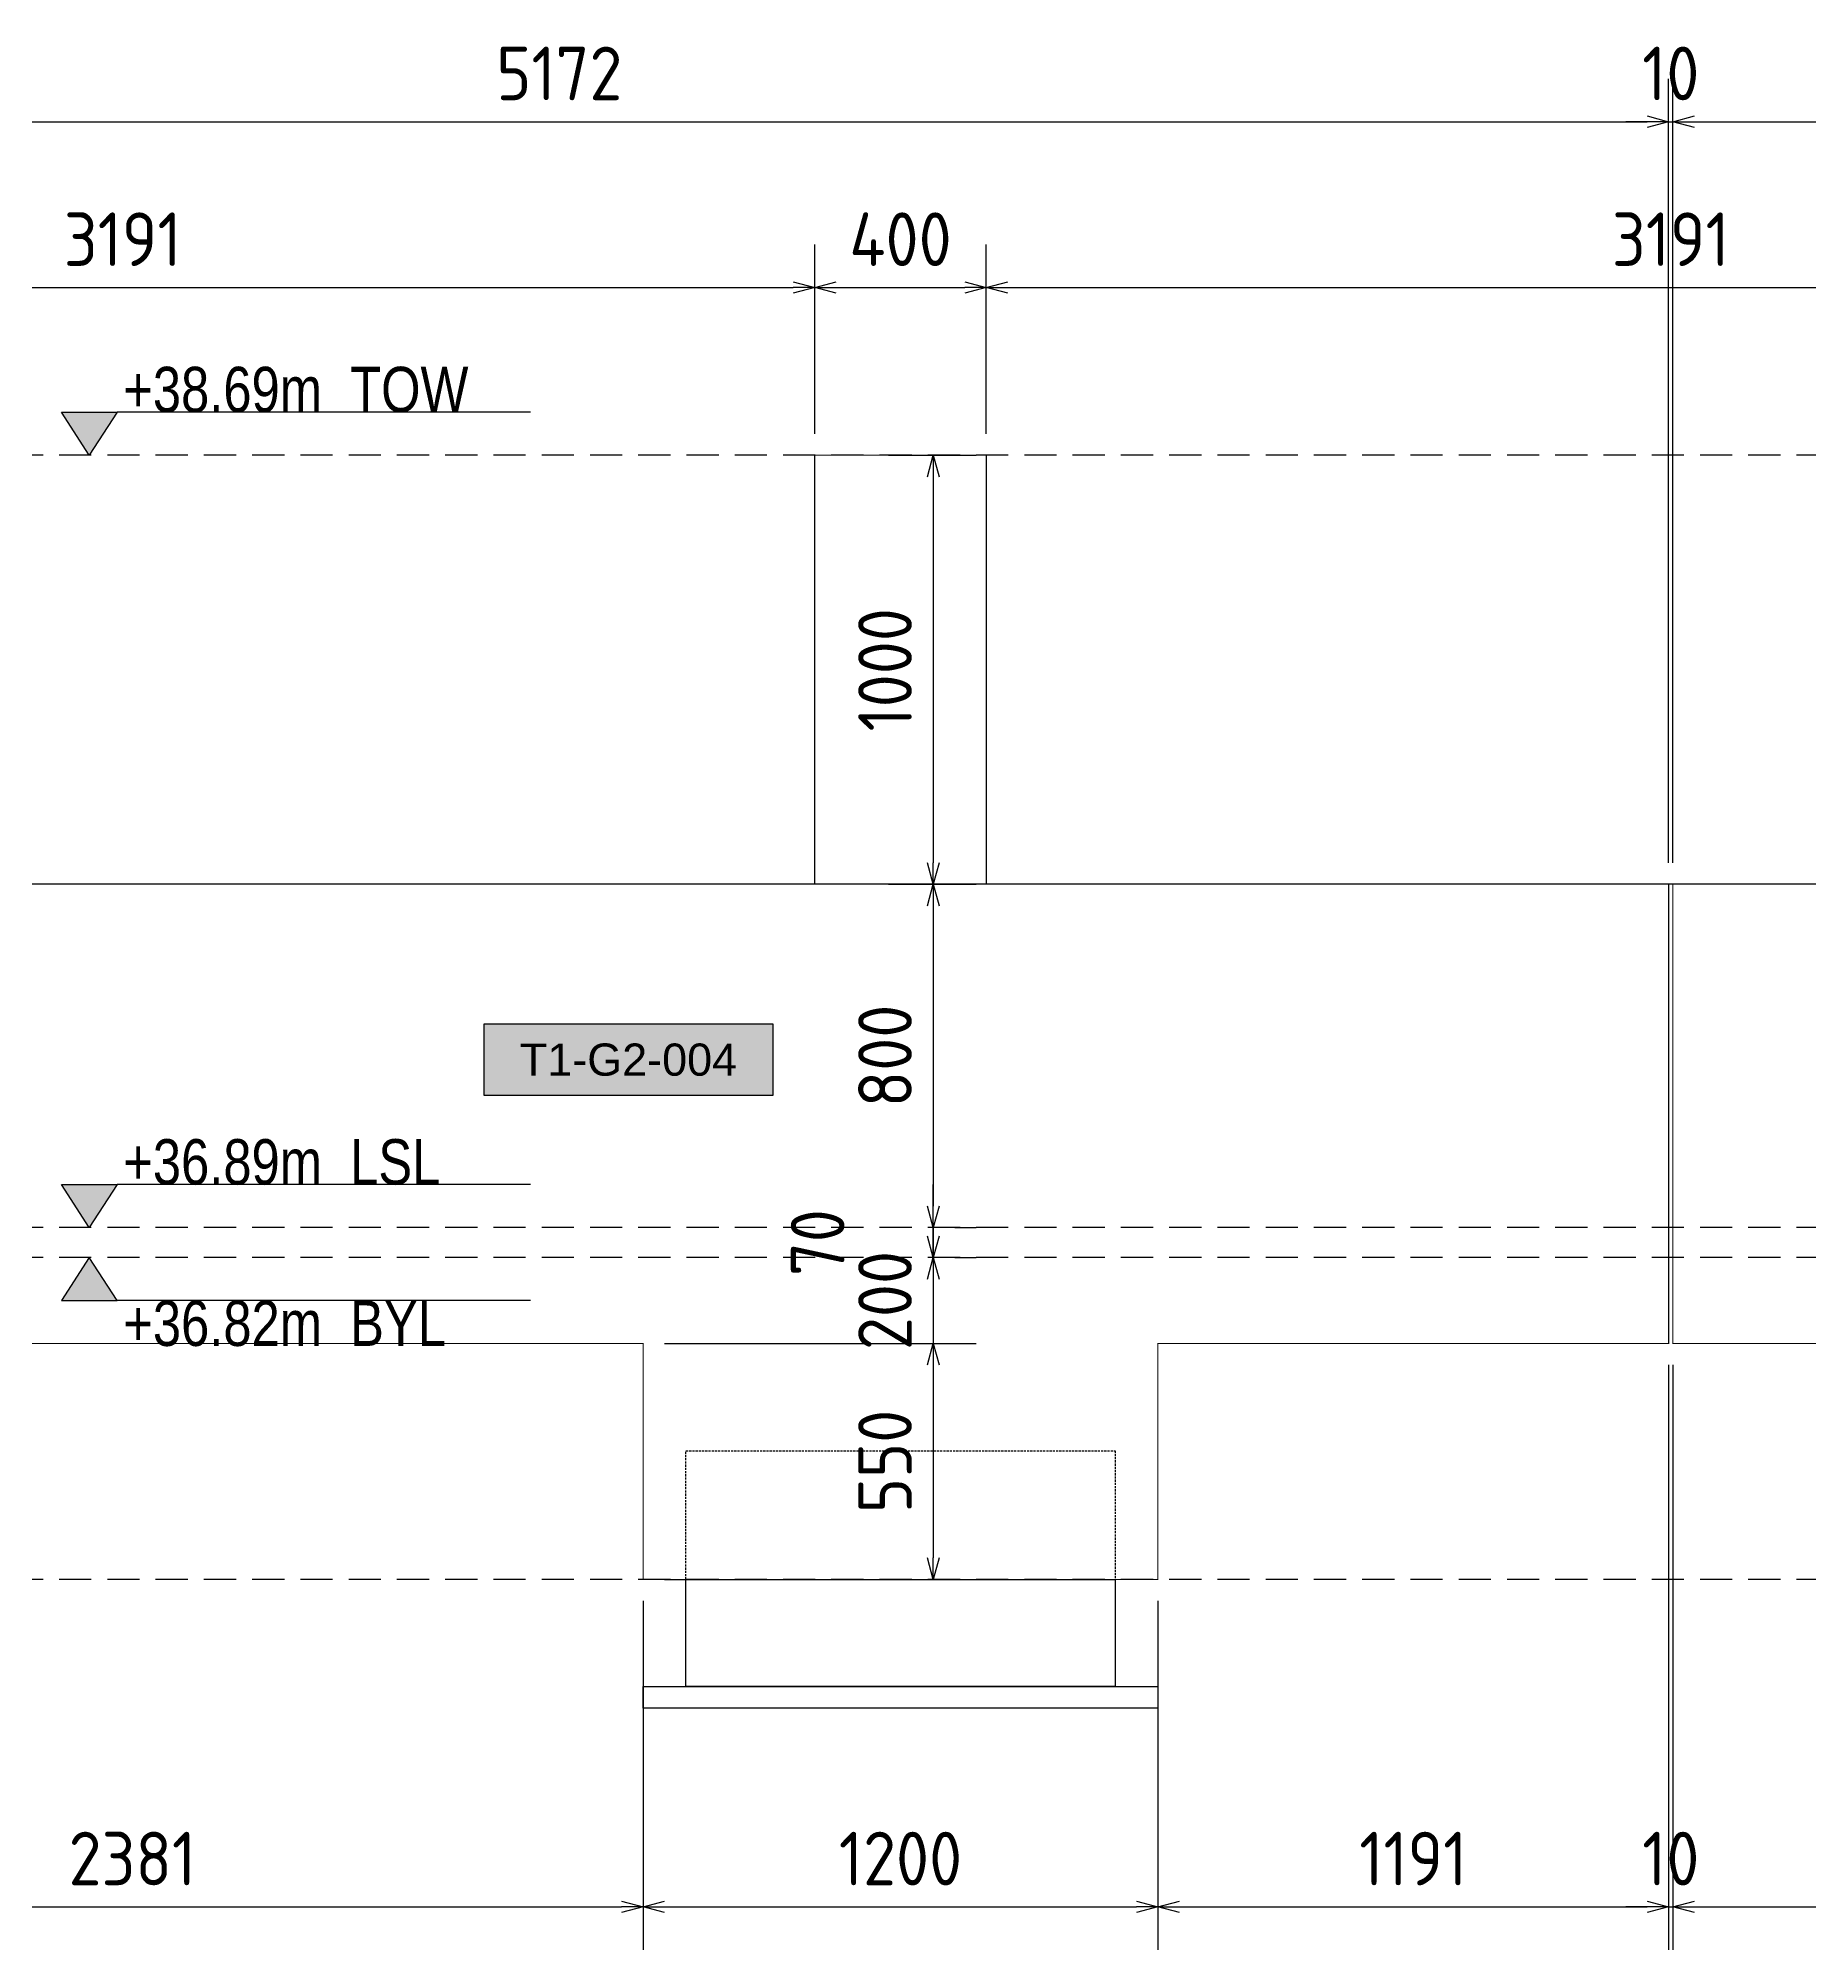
# Model space of a CAD drawing. Header units: centimetres. Extents: x -6122352 to 6876996, y -1694241 to 2592194.
# Drawn here: x 3305319 to 3309448, y 144765 to 149220 of the extents above; entities that cross this region are included whole.
import ezdxf
from ezdxf.enums import TextEntityAlignment as Align

# ---------------------------------------------------------------- set-up
doc = ezdxf.new("R2010")
doc.units = ezdxf.units.CM
doc.header["$MEASUREMENT"] = 0
doc.header["$PDMODE"] = 66
doc.header["$PDSIZE"] = 100
for name, pattern in [('23585-XR-AR-END-SETTING OUT PLAN$0$HIDDEN', [0.375, 0.25, -0.125]), ('CENTER', [2, 1.25, -0.25, 0.25, -0.25]), ('DASHED2', [0.375, 0.25, -0.125])]:
    doc.linetypes.add(name, pattern=pattern)
doc.layers.get('Defpoints').update_dxf_attribs({"color": 255, "linetype": 'CENTER'})
for name, color, linetype in [('00-MI-DIM', 7, 'Continuous'), ('@MI-TYPE-01', 30, 'Continuous'), ('@MI-TYPE-02', 6, 'Continuous'), ('JML-Dimension', 1, 'Continuous'), ('PANEL-TAGS', 7, 'Continuous'), ('SECTION', 130, 'Continuous')]:
    doc.layers.add(name, color=color, linetype=linetype)
doc.styles.add('PANELTAG_STYLE', font='arial.ttf')
doc.styles.add('Schueco-BEMSTIL', font='isocpeur.ttf', dxfattribs={"width": 0.9})
doc.styles.add('txt-Pisa-std', font='arial.ttf', dxfattribs={"width": 0.8})
doc.dimstyles.new('MI- JWC-TXT-2.5 MM', dxfattribs={"dimscale": 1.5, "dimtxt": 2.5, "dimasz": 1, "dimexe": 2, "dimexo": 1, "dimgap": 1, "dimtad": 1, "dimdec": 0, "dimdsep": 46, "dimtxsty": 'Schueco-BEMSTIL', "dimblk": 'OPEN30', "dimcen": 0, "dimdle": 2, "dimclrd": 140, "dimclre": 8, "dimclrt": 40, "dimadec": 0, "dimazin": 2, "dimtfac": 1, "dimtdec": 0, "dimtix": 1, "dimtmove": 2, "dimatfit": 3, "dimldrblk": 'OPEN', "dimfxl": 2, "dimlwd": -1, "dimlwe": -1, "dimarcsym": 0})

# ---------------------------------------------------------------- blocks, each defined once
blk = doc.blocks.new('*U1148')
at = {"layer": 'JML-Dimension'}
h = blk.add_hatch(color=10, dxfattribs=at)
h.dxf.hatch_style = 1
h.paths.add_polyline_path([(0, 0), (-1.54, 2.37), (1.54, 2.37)])
blk.add_line((24.31, 2.37), (1.54, 2.37), dxfattribs=at)
blk.add_lwpolyline([(0, 0), (-1.54, 2.37), (1.54, 2.37), (0, 0)], dxfattribs=at)
at = {"color": 5, "style": 'txt-Pisa-std', "width": 0.8}
blk.add_attdef('+0.0', text='', height=2.5, dxfattribs=at).set_placement((1.87, 2.37), align=Align.BOTTOM_LEFT)
blk = doc.blocks.new('*U1149')
at = {"layer": 'JML-Dimension'}
h = blk.add_hatch(color=10, dxfattribs=at)
h.dxf.hatch_style = 1
h.paths.add_polyline_path([(0, 0), (-1.54, 2.37), (1.54, 2.37)])
blk.add_line((24.31, 2.37), (1.54, 2.37), dxfattribs=at)
blk.add_lwpolyline([(0, 0), (-1.54, 2.37), (1.54, 2.37), (0, 0)], dxfattribs=at)
at = {"color": 5, "style": 'txt-Pisa-std', "width": 0.8}
blk.add_attdef('+0.0', text='', height=2.5, dxfattribs=at).set_placement((1.87, 2.37), align=Align.BOTTOM_LEFT)
blk = doc.blocks.new('*U1150')
at = {"layer": 'JML-Dimension'}
h = blk.add_hatch(color=10, dxfattribs=at)
h.dxf.hatch_style = 1
h.paths.add_polyline_path([(0, 0), (-1.54, 2.37), (1.54, 2.37)])
blk.add_line((24.31, 2.37), (1.54, 2.37), dxfattribs=at)
blk.add_lwpolyline([(0, 0), (-1.54, 2.37), (1.54, 2.37), (0, 0)], dxfattribs=at)
at = {"color": 5, "style": 'txt-Pisa-std', "width": 0.8}
blk.add_attdef('+0.0', text='', height=2.5, dxfattribs=at).set_placement((1.87, 2.37), align=Align.BOTTOM_LEFT)
blk = doc.blocks.new('T1-FOOTING ELEVATION')
at = {"color": 9}
blk.add_lwpolyline([(-600, -250), (600, -250), (600, -300), (-600, -300)], close=True, dxfattribs=at)
at = {"layer": '@MI-TYPE-01', "color": 114, "linetype": '23585-XR-AR-END-SETTING OUT PLAN$0$HIDDEN', "ltscale": 20, "true_color": 0x139b48}
blk.add_lwpolyline([(-500, 0), (-500, 300), (500, 300), (500, 0)], dxfattribs=at)
at = {"layer": '@MI-TYPE-01', "color": 114, "true_color": 0x139b48}
blk.add_lwpolyline([(-500, 0), (500, 0), (500, -250), (-500, -250)], close=True, dxfattribs=at)
blk = doc.blocks.new('_Open30')
at = {"color": 0, "linetype": 'ByBlock', "lineweight": -2}
for p, q in [((-1, 0.268), (0, 0)), ((0, 0), (-1, -0.268)), ((0, 0), (-1, 0))]:
    blk.add_line(p, q, dxfattribs=at)
blk = doc.blocks.new('*D1210')
at = {"layer": '@MI-TYPE-02', "color": 8, "transparency": 16777216}
for p, q in [((3307300.5, 148247.8), (3307505, 148247.8)), ((3307300.5, 147247.8), (3307505, 147247.8))]:
    blk.add_line(p, q, dxfattribs=at)
at = {"layer": '@MI-TYPE-02', "color": 140, "transparency": 16777216}
blk.add_line((3307405, 148197.8), (3307405, 147297.8), dxfattribs=at)
at = {"layer": 'Defpoints', "color": 0, "transparency": 16777216}
for p in [(3307250.5, 148247.8), (3307250.5, 147247.8), (3307405, 147247.8)]:
    blk.add_point(p, dxfattribs=at)
at = {"layer": '@MI-TYPE-02', "color": 140, "transparency": 16777216, "xscale": 50, "yscale": 50, "zscale": 50}
for p, rotation in [((3307405, 148247.8), 90), ((3307405, 147247.8), 270)]:
    blk.add_blockref('_Open30', p, dxfattribs=dict(at, rotation=rotation))
at = {"layer": '@MI-TYPE-02', "color": 40, "transparency": 16777216, "insert": (3307292.5, 147747.8), "char_height": 125, "attachment_point": 5, "rotation": 90, "style": 'Schueco-BEMSTIL'}
blk.add_mtext('1000', dxfattribs=at)
blk = doc.blocks.new('_Open')
at = {"color": 0, "linetype": 'ByBlock', "lineweight": -2}
for p, q in [((-1, 0.2), (0, 0)), ((-1, -0.2), (0, 0)), ((0, 0), (-1, 0))]:
    blk.add_line(p, q, dxfattribs=at)
blk = doc.blocks.new('*D1211')
at = {"layer": '@MI-TYPE-02', "color": 8, "transparency": 16777216}
for p, q in [((3307300.5, 147247.8), (3307505, 147247.8)), ((3307455, 146447.8), (3307505, 146447.8))]:
    blk.add_line(p, q, dxfattribs=at)
at = {"layer": '@MI-TYPE-02', "color": 140, "transparency": 16777216}
blk.add_line((3307405, 147197.8), (3307405, 146497.8), dxfattribs=at)
at = {"layer": 'Defpoints', "color": 0, "transparency": 16777216}
for p in [(3307250.5, 147247.8), (3307405, 146447.8), (3307405, 146447.8)]:
    blk.add_point(p, dxfattribs=at)
at = {"layer": '@MI-TYPE-02', "color": 140, "transparency": 16777216, "xscale": 50, "yscale": 50, "zscale": 50}
for p, rotation in [((3307405, 147247.8), 90), ((3307405, 146447.8), 270)]:
    blk.add_blockref('_Open30', p, dxfattribs=dict(at, rotation=rotation))
at = {"layer": '@MI-TYPE-02', "color": 40, "transparency": 16777216, "insert": (3307292.5, 146847.8), "char_height": 125, "attachment_point": 5, "rotation": 90, "style": 'Schueco-BEMSTIL'}
blk.add_mtext('800', dxfattribs=at)
blk = doc.blocks.new('*D1212')
at = {"layer": '@MI-TYPE-02', "color": 140, "transparency": 16777216}
for p, q in [((3307405, 146497.8), (3307405, 146547.8)), ((3307405, 146447.8), (3307405, 146377.8)), ((3307405, 146327.8), (3307405, 146277.8))]:
    blk.add_line(p, q, dxfattribs=at)
at = {"layer": '@MI-TYPE-02', "color": 8, "transparency": 16777216}
for p, q in [((3307455, 146447.8), (3307505, 146447.8)), ((3307455, 146377.8), (3307505, 146377.8))]:
    blk.add_line(p, q, dxfattribs=at)
at = {"layer": 'Defpoints', "color": 0, "transparency": 16777216}
for p in [(3307405, 146447.8), (3307405, 146377.8), (3307405, 146377.8)]:
    blk.add_point(p, dxfattribs=at)
at = {"layer": '@MI-TYPE-02', "color": 140, "transparency": 16777216, "xscale": 50, "yscale": 50, "zscale": 50}
for p, rotation in [((3307405, 146447.8), 270), ((3307405, 146377.8), 90)]:
    blk.add_blockref('_Open30', p, dxfattribs=dict(at, rotation=rotation))
at = {"layer": '@MI-TYPE-02', "color": 40, "transparency": 16777216, "insert": (3307135.4, 146412.8), "char_height": 125, "attachment_point": 5, "rotation": 90, "style": 'Schueco-BEMSTIL'}
blk.add_mtext('70', dxfattribs=at)
blk = doc.blocks.new('*D1213')
at = {"layer": '@MI-TYPE-02', "color": 140, "transparency": 16777216}
for p, q in [((3307405, 146427.8), (3307405, 146477.8)), ((3307405, 146377.8), (3307405, 146177.8)), ((3307405, 146127.8), (3307405, 146077.8))]:
    blk.add_line(p, q, dxfattribs=at)
at = {"layer": '@MI-TYPE-02', "color": 8, "transparency": 16777216}
for p, q in [((3307455, 146377.8), (3307505, 146377.8)), ((3306778.6, 146177.8), (3307505, 146177.8))]:
    blk.add_line(p, q, dxfattribs=at)
at = {"layer": 'Defpoints', "color": 0, "transparency": 16777216}
for p in [(3307405, 146377.8), (3306728.6, 146177.8), (3307405, 146177.8)]:
    blk.add_point(p, dxfattribs=at)
at = {"layer": '@MI-TYPE-02', "color": 140, "transparency": 16777216, "xscale": 50, "yscale": 50, "zscale": 50}
for p, rotation in [((3307405, 146377.8), 270), ((3307405, 146177.8), 90)]:
    blk.add_blockref('_Open30', p, dxfattribs=dict(at, rotation=rotation))
at = {"layer": '@MI-TYPE-02', "color": 40, "transparency": 16777216, "insert": (3307292.5, 146277.8), "char_height": 125, "attachment_point": 5, "rotation": 90, "style": 'Schueco-BEMSTIL'}
blk.add_mtext('200', dxfattribs=at)
blk = doc.blocks.new('*D1214')
at = {"layer": '@MI-TYPE-02', "color": 8, "transparency": 16777216}
for p, q in [((3306778.6, 146177.8), (3307505, 146177.8)), ((3306778.6, 145627.8), (3307505, 145627.8))]:
    blk.add_line(p, q, dxfattribs=at)
at = {"layer": '@MI-TYPE-02', "color": 140, "transparency": 16777216}
blk.add_line((3307405, 146127.8), (3307405, 145677.8), dxfattribs=at)
at = {"layer": 'Defpoints', "color": 0, "transparency": 16777216}
for p in [(3306728.6, 146177.8), (3306728.6, 145627.8), (3307405, 145627.8)]:
    blk.add_point(p, dxfattribs=at)
at = {"layer": '@MI-TYPE-02', "color": 140, "transparency": 16777216, "xscale": 50, "yscale": 50, "zscale": 50}
for p, rotation in [((3307405, 146177.8), 90), ((3307405, 145627.8), 270)]:
    blk.add_blockref('_Open30', p, dxfattribs=dict(at, rotation=rotation))
at = {"layer": '@MI-TYPE-02', "color": 40, "transparency": 16777216, "insert": (3307292.5, 145902.8), "char_height": 125, "attachment_point": 5, "rotation": 90, "style": 'Schueco-BEMSTIL'}
blk.add_mtext('550', dxfattribs=at)
blk = doc.blocks.new('*D1179')
at = {"layer": '00-MI-DIM', "color": 8, "transparency": 16777216}
for p, q in [((3303937.5, 148527.8), (3303937.5, 148738.7)), ((3307128.6, 148297.8), (3307128.6, 148738.7))]:
    blk.add_line(p, q, dxfattribs=at)
at = {"layer": '00-MI-DIM', "color": 140, "transparency": 16777216}
blk.add_line((3303987.5, 148638.7), (3307078.6, 148638.7), dxfattribs=at)
at = {"layer": 'Defpoints', "color": 0, "transparency": 16777216}
for p in [(3307128.6, 148638.7), (3303937.5, 148477.8), (3307128.6, 148247.8)]:
    blk.add_point(p, dxfattribs=at)
at = {"layer": '00-MI-DIM', "color": 140, "transparency": 16777216, "xscale": 50, "yscale": 50, "zscale": 50, "rotation": 180}
blk.add_blockref('_Open30', (3303937.5, 148638.7), dxfattribs=at)
at = {"layer": '00-MI-DIM', "color": 140, "transparency": 16777216, "xscale": 50, "yscale": 50, "zscale": 50}
blk.add_blockref('_Open30', (3307128.6, 148638.7), dxfattribs=at)
at = {"layer": '00-MI-DIM', "color": 40, "transparency": 16777216, "insert": (3305515.5, 148751.2), "char_height": 125, "attachment_point": 5, "style": 'Schueco-BEMSTIL'}
blk.add_mtext('3191', dxfattribs=at)
blk = doc.blocks.new('*D1180')
at = {"layer": '00-MI-DIM', "color": 8, "transparency": 16777216}
for p, q in [((3307128.6, 148297.8), (3307128.6, 148738.7)), ((3307528.6, 148297.8), (3307528.6, 148738.7))]:
    blk.add_line(p, q, dxfattribs=at)
at = {"layer": '00-MI-DIM', "color": 140, "transparency": 16777216}
blk.add_line((3307178.6, 148638.7), (3307478.6, 148638.7), dxfattribs=at)
at = {"layer": 'Defpoints', "color": 0, "transparency": 16777216}
for p in [(3307528.6, 148638.7), (3307128.6, 148247.8), (3307528.6, 148247.8)]:
    blk.add_point(p, dxfattribs=at)
at = {"layer": '00-MI-DIM', "color": 140, "transparency": 16777216, "xscale": 50, "yscale": 50, "zscale": 50, "rotation": 180}
blk.add_blockref('_Open30', (3307128.6, 148638.7), dxfattribs=at)
at = {"layer": '00-MI-DIM', "color": 140, "transparency": 16777216, "xscale": 50, "yscale": 50, "zscale": 50}
blk.add_blockref('_Open30', (3307528.6, 148638.7), dxfattribs=at)
at = {"layer": '00-MI-DIM', "color": 40, "transparency": 16777216, "insert": (3307328.6, 148751.2), "char_height": 125, "attachment_point": 5, "style": 'Schueco-BEMSTIL'}
blk.add_mtext('400', dxfattribs=at)
blk = doc.blocks.new('*D1181')
at = {"layer": '00-MI-DIM', "color": 8, "transparency": 16777216}
for p, q in [((3307528.6, 148297.8), (3307528.6, 148738.7)), ((3310719.7, 148297.8), (3310719.7, 148738.7))]:
    blk.add_line(p, q, dxfattribs=at)
at = {"layer": '00-MI-DIM', "color": 140, "transparency": 16777216}
blk.add_line((3307578.6, 148638.7), (3310669.7, 148638.7), dxfattribs=at)
at = {"layer": 'Defpoints', "color": 0, "transparency": 16777216}
for p in [(3310719.7, 148638.7), (3307528.6, 148247.8), (3310719.7, 148247.8)]:
    blk.add_point(p, dxfattribs=at)
at = {"layer": '00-MI-DIM', "color": 140, "transparency": 16777216, "xscale": 50, "yscale": 50, "zscale": 50, "rotation": 180}
blk.add_blockref('_Open30', (3307528.6, 148638.7), dxfattribs=at)
at = {"layer": '00-MI-DIM', "color": 140, "transparency": 16777216, "xscale": 50, "yscale": 50, "zscale": 50}
blk.add_blockref('_Open30', (3310719.7, 148638.7), dxfattribs=at)
at = {"layer": '00-MI-DIM', "color": 40, "transparency": 16777216, "insert": (3309124.1, 148751.2), "char_height": 125, "attachment_point": 5, "style": 'Schueco-BEMSTIL'}
blk.add_mtext('3191', dxfattribs=at)
blk = doc.blocks.new('*D1293')
at = {"layer": '00-MI-DIM', "color": 8, "transparency": 16777216}
for p, q in [((3303947.5, 147297.8), (3303947.5, 149125.1)), ((3309119.1, 147297.8), (3309119.1, 149125.1))]:
    blk.add_line(p, q, dxfattribs=at)
at = {"layer": '00-MI-DIM', "color": 140, "transparency": 16777216}
blk.add_line((3303997.5, 149025.1), (3309069.1, 149025.1), dxfattribs=at)
at = {"layer": 'Defpoints', "color": 0, "transparency": 16777216}
for p in [(3309119.1, 149025.1), (3303947.5, 147247.8), (3309119.1, 147247.8)]:
    blk.add_point(p, dxfattribs=at)
at = {"layer": '00-MI-DIM', "color": 140, "transparency": 16777216, "xscale": 50, "yscale": 50, "zscale": 50, "rotation": 180}
blk.add_blockref('_Open30', (3303947.5, 149025.1), dxfattribs=at)
at = {"layer": '00-MI-DIM', "color": 140, "transparency": 16777216, "xscale": 50, "yscale": 50, "zscale": 50}
blk.add_blockref('_Open30', (3309119.1, 149025.1), dxfattribs=at)
at = {"layer": '00-MI-DIM', "color": 40, "transparency": 16777216, "insert": (3306533.3, 149137.6), "char_height": 125, "attachment_point": 5, "style": 'Schueco-BEMSTIL'}
blk.add_mtext('5172', dxfattribs=at)
blk = doc.blocks.new('*D1294')
at = {"layer": '00-MI-DIM', "color": 8, "transparency": 16777216}
for p, q in [((3309119.1, 147297.8), (3309119.1, 149125.1)), ((3309129.1, 147297.8), (3309129.1, 149125.1))]:
    blk.add_line(p, q, dxfattribs=at)
at = {"layer": '00-MI-DIM', "color": 140, "transparency": 16777216}
for p, q in [((3309069.1, 149025.1), (3309019.1, 149025.1)), ((3309119.1, 149025.1), (3309129.1, 149025.1)), ((3309179.1, 149025.1), (3309229.1, 149025.1))]:
    blk.add_line(p, q, dxfattribs=at)
at = {"layer": 'Defpoints', "color": 0, "transparency": 16777216}
for p in [(3309129.1, 149025.1), (3309119.1, 147247.8), (3309129.1, 147247.8)]:
    blk.add_point(p, dxfattribs=at)
at = {"layer": '00-MI-DIM', "color": 140, "transparency": 16777216, "xscale": 50, "yscale": 50, "zscale": 50}
blk.add_blockref('_Open30', (3309119.1, 149025.1), dxfattribs=at)
at = {"layer": '00-MI-DIM', "color": 140, "transparency": 16777216, "xscale": 50, "yscale": 50, "zscale": 50, "rotation": 180}
blk.add_blockref('_Open30', (3309129.1, 149025.1), dxfattribs=at)
at = {"layer": '00-MI-DIM', "color": 40, "transparency": 16777216, "insert": (3309124.1, 149137.6), "char_height": 125, "attachment_point": 5, "style": 'Schueco-BEMSTIL'}
blk.add_mtext('10', dxfattribs=at)
blk = doc.blocks.new('*D1295')
at = {"layer": '00-MI-DIM', "color": 8, "transparency": 16777216}
for p, q in [((3309129.1, 147297.8), (3309129.1, 149125.1)), ((3316301.3, 147297.8), (3316301.3, 149125.1))]:
    blk.add_line(p, q, dxfattribs=at)
at = {"layer": '00-MI-DIM', "color": 140, "transparency": 16777216}
blk.add_line((3309179.1, 149025.1), (3316251.3, 149025.1), dxfattribs=at)
at = {"layer": 'Defpoints', "color": 0, "transparency": 16777216}
for p in [(3316301.3, 149025.1), (3309129.1, 147247.8), (3316301.3, 147247.8)]:
    blk.add_point(p, dxfattribs=at)
at = {"layer": '00-MI-DIM', "color": 140, "transparency": 16777216, "xscale": 50, "yscale": 50, "zscale": 50, "rotation": 180}
blk.add_blockref('_Open30', (3309129.1, 149025.1), dxfattribs=at)
at = {"layer": '00-MI-DIM', "color": 140, "transparency": 16777216, "xscale": 50, "yscale": 50, "zscale": 50}
blk.add_blockref('_Open30', (3316301.3, 149025.1), dxfattribs=at)
at = {"layer": '00-MI-DIM', "color": 40, "transparency": 16777216, "insert": (3312715.2, 149137.6), "char_height": 125, "attachment_point": 5, "style": 'Schueco-BEMSTIL'}
blk.add_mtext('7172', dxfattribs=at)
blk = doc.blocks.new('*D1315')
at = {"layer": '00-MI-DIM', "color": 8, "transparency": 16777216}
for p, q in [((3304347.5, 146007.5), (3304347.5, 144764.7)), ((3306728.6, 145577.8), (3306728.6, 144764.7))]:
    blk.add_line(p, q, dxfattribs=at)
at = {"layer": '00-MI-DIM', "color": 140, "transparency": 16777216}
blk.add_line((3304397.5, 144864.7), (3306678.6, 144864.7), dxfattribs=at)
at = {"layer": 'Defpoints', "color": 0, "transparency": 16777216}
for p in [(3304347.5, 146057.5), (3306728.6, 145627.8), (3306728.6, 144864.7)]:
    blk.add_point(p, dxfattribs=at)
at = {"layer": '00-MI-DIM', "color": 140, "transparency": 16777216, "xscale": 50, "yscale": 50, "zscale": 50, "rotation": 180}
blk.add_blockref('_Open30', (3304347.5, 144864.7), dxfattribs=at)
at = {"layer": '00-MI-DIM', "color": 140, "transparency": 16777216, "xscale": 50, "yscale": 50, "zscale": 50}
blk.add_blockref('_Open30', (3306728.6, 144864.7), dxfattribs=at)
at = {"layer": '00-MI-DIM', "color": 40, "transparency": 16777216, "insert": (3305538, 144977.2), "char_height": 125, "attachment_point": 5, "style": 'Schueco-BEMSTIL'}
blk.add_mtext('2381', dxfattribs=at)
blk = doc.blocks.new('*D1316')
at = {"layer": '00-MI-DIM', "color": 8, "transparency": 16777216}
for p, q in [((3306728.6, 145577.8), (3306728.6, 144764.7)), ((3307928.6, 145577.8), (3307928.6, 144764.7))]:
    blk.add_line(p, q, dxfattribs=at)
at = {"layer": '00-MI-DIM', "color": 140, "transparency": 16777216}
blk.add_line((3306778.6, 144864.7), (3307878.6, 144864.7), dxfattribs=at)
at = {"layer": 'Defpoints', "color": 0, "transparency": 16777216}
for p in [(3306728.6, 145627.8), (3307928.6, 145627.8), (3307928.6, 144864.7)]:
    blk.add_point(p, dxfattribs=at)
at = {"layer": '00-MI-DIM', "color": 140, "transparency": 16777216, "xscale": 50, "yscale": 50, "zscale": 50, "rotation": 180}
blk.add_blockref('_Open30', (3306728.6, 144864.7), dxfattribs=at)
at = {"layer": '00-MI-DIM', "color": 140, "transparency": 16777216, "xscale": 50, "yscale": 50, "zscale": 50}
blk.add_blockref('_Open30', (3307928.6, 144864.7), dxfattribs=at)
at = {"layer": '00-MI-DIM', "color": 40, "transparency": 16777216, "insert": (3307328.6, 144977.2), "char_height": 125, "attachment_point": 5, "style": 'Schueco-BEMSTIL'}
blk.add_mtext('1200', dxfattribs=at)
blk = doc.blocks.new('*D1317')
at = {"layer": '00-MI-DIM', "color": 8, "transparency": 16777216}
for p, q in [((3309119.1, 146127.8), (3309119.1, 144764.7)), ((3307928.6, 145577.8), (3307928.6, 144764.7))]:
    blk.add_line(p, q, dxfattribs=at)
at = {"layer": '00-MI-DIM', "color": 140, "transparency": 16777216}
blk.add_line((3307978.6, 144864.7), (3309069.1, 144864.7), dxfattribs=at)
at = {"layer": 'Defpoints', "color": 0, "transparency": 16777216}
for p in [(3309119.1, 146177.8), (3307928.6, 145627.8), (3309119.1, 144864.7)]:
    blk.add_point(p, dxfattribs=at)
at = {"layer": '00-MI-DIM', "color": 140, "transparency": 16777216, "xscale": 50, "yscale": 50, "zscale": 50, "rotation": 180}
blk.add_blockref('_Open30', (3307928.6, 144864.7), dxfattribs=at)
at = {"layer": '00-MI-DIM', "color": 140, "transparency": 16777216, "xscale": 50, "yscale": 50, "zscale": 50}
blk.add_blockref('_Open30', (3309119.1, 144864.7), dxfattribs=at)
at = {"layer": '00-MI-DIM', "color": 40, "transparency": 16777216, "insert": (3308523.9, 144977.2), "char_height": 125, "attachment_point": 5, "style": 'Schueco-BEMSTIL'}
blk.add_mtext('1191', dxfattribs=at)
blk = doc.blocks.new('*D1318')
at = {"layer": '00-MI-DIM', "color": 8, "transparency": 16777216}
for p, q in [((3309119.1, 146127.8), (3309119.1, 144764.7)), ((3309129.1, 146127.8), (3309129.1, 144764.7))]:
    blk.add_line(p, q, dxfattribs=at)
at = {"layer": '00-MI-DIM', "color": 140, "transparency": 16777216}
for p, q in [((3309069.1, 144864.7), (3309019.1, 144864.7)), ((3309119.1, 144864.7), (3309129.1, 144864.7)), ((3309179.1, 144864.7), (3309229.1, 144864.7))]:
    blk.add_line(p, q, dxfattribs=at)
at = {"layer": 'Defpoints', "color": 0, "transparency": 16777216}
for p in [(3309119.1, 146177.8), (3309129.1, 146177.8), (3309129.1, 144864.7)]:
    blk.add_point(p, dxfattribs=at)
at = {"layer": '00-MI-DIM', "color": 140, "transparency": 16777216, "xscale": 50, "yscale": 50, "zscale": 50}
blk.add_blockref('_Open30', (3309119.1, 144864.7), dxfattribs=at)
at = {"layer": '00-MI-DIM', "color": 140, "transparency": 16777216, "xscale": 50, "yscale": 50, "zscale": 50, "rotation": 180}
blk.add_blockref('_Open30', (3309129.1, 144864.7), dxfattribs=at)
at = {"layer": '00-MI-DIM', "color": 40, "transparency": 16777216, "insert": (3309124.1, 144977.2), "char_height": 125, "attachment_point": 5, "style": 'Schueco-BEMSTIL'}
blk.add_mtext('10', dxfattribs=at)
blk = doc.blocks.new('*D1319')
at = {"layer": '00-MI-DIM', "color": 8, "transparency": 16777216}
for p, q in [((3309129.1, 146127.8), (3309129.1, 144764.7)), ((3310319.7, 145577.8), (3310319.7, 144764.7))]:
    blk.add_line(p, q, dxfattribs=at)
at = {"layer": '00-MI-DIM', "color": 140, "transparency": 16777216}
blk.add_line((3309179.1, 144864.7), (3310269.7, 144864.7), dxfattribs=at)
at = {"layer": 'Defpoints', "color": 0, "transparency": 16777216}
for p in [(3309129.1, 146177.8), (3310319.7, 145627.8), (3310319.7, 144864.7)]:
    blk.add_point(p, dxfattribs=at)
at = {"layer": '00-MI-DIM', "color": 140, "transparency": 16777216, "xscale": 50, "yscale": 50, "zscale": 50, "rotation": 180}
blk.add_blockref('_Open30', (3309129.1, 144864.7), dxfattribs=at)
at = {"layer": '00-MI-DIM', "color": 140, "transparency": 16777216, "xscale": 50, "yscale": 50, "zscale": 50}
blk.add_blockref('_Open30', (3310319.7, 144864.7), dxfattribs=at)
at = {"layer": '00-MI-DIM', "color": 40, "transparency": 16777216, "insert": (3309724.4, 144977.2), "char_height": 125, "attachment_point": 5, "style": 'Schueco-BEMSTIL'}
blk.add_mtext('1191', dxfattribs=at)
blk = doc.blocks.new('PANELTAG')
at = {"layer": 'PANEL-TAGS', "color": 1}
blk.add_lwpolyline([(-13.5, -3.3), (13.5, -3.3), (13.5, 3.3), (-13.5, 3.3)], close=True, dxfattribs=at)
at = {"layer": 'PANEL-TAGS', "color": 40, "true_color": 0xffd700}
blk.add_solid([(-13.5, -3.3), (13.5, -3.3), (-13.5, 3.3), (13.5, 3.3)], dxfattribs=at)
at = {"layer": 'PANEL-TAGS', "color": 5, "style": 'PANELTAG_STYLE'}
blk.add_attdef('TAGNO', text='', height=3, dxfattribs=at).set_placement((0, 0), align=Align.CENTER)

msp = doc.modelspace()

# ---------------------------------------------------------------- linework, layer by layer
at = {"color": 160, "linetype": 'DASHED2', "ltscale": 300}
for points in [[(3322542.34028, 148247.84875), (3303947.45983, 148247.84875)], [(3322542.34028, 146447.84875), (3303947.45983, 146447.84875)], [(3322542.34028, 146377.84875), (3303947.45983, 146377.84875)], [(3322542.34028, 145627.5373), (3303947.45983, 145627.5373)]]:
    msp.add_lwpolyline(points, dxfattribs=at)
at = {"color": 160, "linetype": 'DASHED2', "ltscale": 5}
msp.add_lwpolyline([(3322542.34028, 147247.84875), (3303947.45983, 147247.84875)], dxfattribs=at)
at = {"layer": '@MI-TYPE-01', "color": 30, "ltscale": 20, "const_width": 2.5}
for points in [[(3303947.4019, 146077.5373), (3303947.45983, 147247.84876), (3303947.45983, 147247.84876), (3303947.45983, 147247.84876), (3304329.86495, 147247.84876), (3304329.86495, 147247.84876), (3307128.58395, 147247.84875), (3307128.58395, 148247.84875), (3307528.58395, 148247.84875), (3307528.58395, 147247.84875), (3309119.14598, 147247.84875), (3309119.14598, 146177.84875), (3307928.58395, 146177.84875), (3307928.58395, 145627.84875), (3306728.58395, 145627.84875), (3306728.58395, 146177.84875), (3304347.45983, 146177.84876), (3304347.45983, 145927.5373), (3303947.4019, 145927.5373), (3303947.4019, 146077.5373), (3303947.4019, 146077.5373)], [(3309129.14598, 146177.84875), (3309129.14598, 147247.84875), (3310719.70801, 147247.84875), (3310719.70801, 148247.84875), (3311119.70801, 148247.84875), (3311119.70801, 147247.84875), (3314310.55107, 147247.84875), (3314310.55107, 148247.84875), (3314710.55107, 148247.84875), (3314710.55107, 147247.84875), (3316301.2536, 147247.84875), (3316301.2536, 146177.84875), (3315110.55107, 146177.84875), (3315110.55107, 145627.84875), (3313910.55107, 145627.84875), (3313910.55107, 146177.84875), (3311519.70801, 146177.84876), (3311519.70801, 145627.84875), (3310319.70801, 145627.84875), (3310319.70801, 146177.84875), (3309129.14598, 146177.84875)]]:
    msp.add_lwpolyline(points, dxfattribs=at)

# ---------------------------------------------------------------- block references
at = {"layer": '@MI-TYPE-01', "color": 30}
msp.add_blockref('T1-FOOTING ELEVATION', (3307328.58395, 145627.84875), dxfattribs=at)
at = {"layer": 'PANEL-TAGS'}
ref = msp.add_blockref('PANELTAG', (3306694.46187, 146839.25261), dxfattribs=dict(at, xscale=25, yscale=25, zscale=25))
ref.add_attrib('TAGNO', 'T1-G2-004', dxfattribs={"color": 5, "height": 75, "style": 'PANELTAG_STYLE'}).set_placement((3306694.46187, 146839.25261), align=Align.MIDDLE_CENTER)
at = {"layer": 'SECTION', "color": 6}
ref = msp.add_blockref('*U1148', (3305437.72167, 148247.84875), dxfattribs=dict(at, xscale=42.30147098076819, yscale=42.30147098076819, zscale=42.30147098076819))
ref.add_attrib('+0.0', '+38.69m  TOW', (3305516.85031, 148348.10582), dxfattribs={"layer": 'JML-Dimension', "color": 5, "height": 105.7536775, "style": 'txt-Pisa-std', "width": 0.8})
ref = msp.add_blockref('*U1149', (3305437.72167, 146447.84875), dxfattribs=dict(at, xscale=42.30147098076819, yscale=42.30147098076819, zscale=42.30147098076819))
ref.add_attrib('+0.0', '+36.89m  LSL', (3305516.85031, 146548.10582), dxfattribs={"layer": 'JML-Dimension', "color": 5, "height": 105.7536775, "style": 'txt-Pisa-std', "width": 0.8})
ref = msp.add_blockref('*U1150', (3305437.72167, 146377.84875), dxfattribs=dict(at, xscale=-42.30147098076819, yscale=42.30147098076819, zscale=42.30147098076819, rotation=180.0000000024345))
ref.add_attrib('+0.0', '+36.82m  BYL', (3305516.85031, 146171.91015), dxfattribs={"layer": 'JML-Dimension', "color": 5, "height": 105.7536775, "rotation": 0, "style": 'txt-Pisa-std', "width": 0.8})

# ---------------------------------------------------------------- dimensions: what is measured, and where the dimension line sits
at = {"layer": '00-MI-DIM', "color": 30}
for base, p1, p2, picture, middle in [((3309119.14598, 149025.11831), (3303947.45983, 147247.84876), (3309119.14598, 147247.84875), '*D1293', (3306533.30291, 149025.11831)), ((3309129.14598, 149025.11831), (3309119.14598, 147247.84875), (3309129.14598, 147247.84875), '*D1294', (3309124.14598, 149025.11831)), ((3316301.2536, 149025.11831), (3309129.14598, 147247.84875), (3316301.2536, 147247.84875), '*D1295', (3312715.19979, 149025.11831)), ((3307128.58395, 148638.66158), (3303937.45983, 148477.84875), (3307128.58395, 148247.84875), '*D1179', (3305515.52189, 148638.66158)), ((3307528.58395, 148638.66158), (3307128.58395, 148247.84875), (3307528.58395, 148247.84875), '*D1180', (3307328.58395, 148638.66158)), ((3310719.70801, 148638.66158), (3307528.58395, 148247.84875), (3310719.70801, 148247.84875), '*D1181', (3309124.14598, 148638.66158)), ((3309119.14598, 144864.66073), (3307928.58395, 145627.84875), (3309119.14598, 146177.84875), '*D1317', (3308523.86497, 144864.66073)), ((3309129.14598, 144864.66073), (3309119.14598, 146177.84875), (3309129.14598, 146177.84875), '*D1318', (3309124.14598, 144864.66073)), ((3310319.70801, 144864.66073), (3309129.14598, 146177.84875), (3310319.70801, 145627.84875), '*D1319', (3309724.427, 144864.66073)), ((3306728.58395, 144864.66073), (3304347.45983, 146057.5373), (3306728.58395, 145627.84875), '*D1315', (3305538.02189, 144864.66073)), ((3307928.58395, 144864.66073), (3306728.58395, 145627.84875), (3307928.58395, 145627.84875), '*D1316', (3307328.58395, 144864.66073))]:
    dim = msp.add_linear_dim(base=base, p1=p1, p2=p2, dimstyle='MI- JWC-TXT-2.5 MM', dxfattribs=at)
    dim.commit()
    dim.dimension.update_dxf_attribs({"geometry": picture, "text_midpoint": middle, "dimtype": 160})
at = {"layer": '@MI-TYPE-02', "color": 30}
for base, p1, p2, picture, middle in [((3307404.95217, 147247.84875), (3307250.4855, 148247.84875), (3307250.4855, 147247.84875), '*D1210', (3307292.45217, 147747.84875)), ((3307404.95217, 146447.84875), (3307250.4855, 147247.84875), (3307404.95217, 146447.84875), '*D1211', (3307292.45217, 146847.84875)), ((3307404.95217, 146177.84875), (3307404.95217, 146377.84875), (3306728.58395, 146177.84875), '*D1213', (3307292.45217, 146277.84875)), ((3307404.95217, 145627.84875), (3306728.58395, 146177.84875), (3306728.58395, 145627.84875), '*D1214', (3307292.45217, 145902.84875))]:
    dim = msp.add_linear_dim(base=base, p1=p1, p2=p2, angle=90, dimstyle='MI- JWC-TXT-2.5 MM', dxfattribs=at)
    dim.commit()
    dim.dimension.update_dxf_attribs({"geometry": picture, "text_midpoint": middle})
dim = msp.add_linear_dim(base=(3307404.95217, 146377.84875), p1=(3307404.95217, 146447.84875), p2=(3307404.95217, 146377.84875), angle=90, dimstyle='MI- JWC-TXT-2.5 MM', dxfattribs=at)
dim.commit()
dim.dimension.update_dxf_attribs({"geometry": '*D1212', "text_midpoint": (3307135.40732, 146412.84875), "dimtype": 160})

doc.saveas('drawing.dxf')
